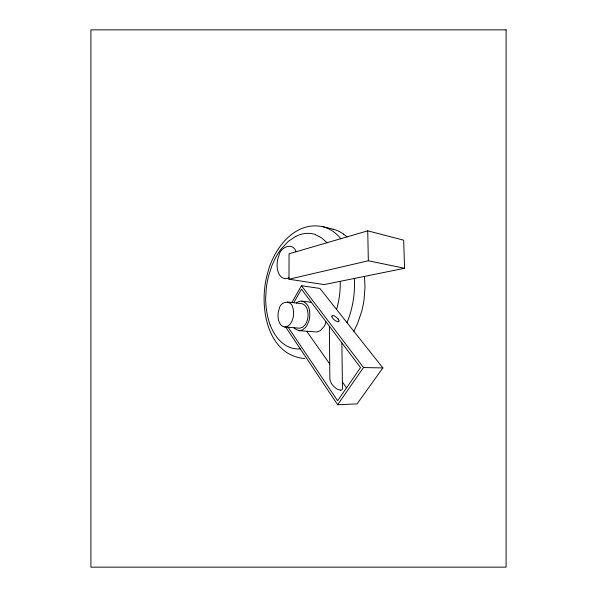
<?xml version="1.0" encoding="UTF-8"?>
<svg xmlns="http://www.w3.org/2000/svg" width="597" height="597" viewBox="0 0 597 597"><rect width="100%" height="100%" fill="white"/><g stroke="black" fill="none" stroke-linecap="round" stroke-linejoin="round"><path stroke-width="0.9" d="M288.978 279.217L289.052 253.807L367.73 230.838L403.676 240.173L404.557 268.269L324.134 284.597L288.978 279.217L368.349 260.77L404.557 268.269M331.887 316.298C332.238 314.574 334.678 316 335.477 316.619A13.932 13.932 0 0 1 336.88 317.738L338.029 318.947M338.999 321.067L337.969 321.917L335.38 320.693A13.843 13.843 0 0 1 333.977 319.596L332.827 318.395A4.112 4.112 0 0 1 331.835 316.313M336.566 309.455L337.051 307.753A90.781 90.781 0 0 0 340.253 284.321L340.245 282.045M353.834 331.253L357.633 323.387L361.558 311.783A101.975 101.975 0 0 0 364.066 299.522L364.998 287.232L364.483 276.404M291.896 302.492L301.455 285.732L319.91 288.426L382.871 367.916L357.073 403.893L337.663 404.751L285.739 327.104M293.717 302.709L301.463 289.187L360.528 367.625L337.611 400.759L288.164 327.29M337.663 404.751L363.506 367.551L382.871 367.916M295.724 236.382L288.388 241.3L281.426 248.68A64.61 64.61 0 0 0 275.366 258.105L272.098 265.172L268.792 275.195A95.207 95.207 0 0 0 266.322 287.985L265.665 297.851A78.692 78.692 0 0 0 265.971 305.448L266.434 309.597M300.284 348.902L299.851 348.932A23.947 23.947 0 0 1 285.642 345.312C278.202 340.753 273.277 333.029 270.225 325.022M299.754 328.171L302.701 327.178L305.179 324.783A17.507 17.507 0 0 0 307.53 310.783M340.603 390.184L337.924 389.438A13.186 13.186 0 0 1 335.723 388.087L335.41 387.856A18.746 18.746 0 0 1 331.387 383.483M304.843 358.581C265.941 355.17 258.71 304.224 267.389 274.098C273.113 249.389 294.388 220.547 322.984 226.733L333.163 229.255M284.657 327.014C288.672 327.156 291.314 323.208 292.485 319.82A19.82 19.82 0 0 0 293.552 314.582L293.597 313.246A17.358 17.358 0 0 0 293.015 308.619C292.187 299.619 280.351 300.657 279.18 308.962A19.656 19.656 0 0 0 278.239 318.552C278.724 322.111 280.635 326.529 284.657 327.014L299.172 328.163M294.022 327.753A9.022 9.022 0 0 0 294.843 328.663L298.694 330.626L315.873 331.917A6.388 6.388 0 0 0 317 331.902L320.343 330.663L324.037 326.641A16.313 16.313 0 0 0 326.014 321.79M299.037 330.656A6 6 0 0 0 300.142 330.634L302.634 329.842L305.53 327.447A13.85 13.85 0 0 0 306.627 326.022L308.806 321.328A22.761 22.761 0 0 0 309.559 311.164C309.365 305.44 303.328 298.254 297.433 302.298A9.007 9.007 0 0 0 296.455 303.03M287.135 301.933L301.589 303.634C305.022 304.127 307.007 307.634 307.694 310.746M301.925 301.164L311.35 302.313M284.538 278.553C279.105 277.418 277.247 271.016 277.09 266.158A26.231 26.231 0 0 1 279.008 255.24C280.463 247.054 293.008 241.755 296.067 251.762M323.022 226.741C330.126 228.479 336.268 233.061 340.805 238.696M315.298 234.643L321.417 237.718L327.089 242.703M343.678 234.166L347.044 236.875M301.455 285.732L363.506 367.551M306.701 331.231L329.716 363.961M342.372 381.968L346.521 387.871M331.38 383.49L329.85 379.453L329.38 326.253M367.73 230.838L368.349 260.77M341.88 342.857L342.447 388.162A1.94 1.94 0 0 1 340.611 390.296M288.963 277.605A7.164 7.164 0 0 1 284.53 278.62M337.992 318.985A4.186 4.186 0 0 1 339.051 321.052M333.171 229.218A30.917 30.917 0 0 1 343.663 234.196M270.142 325.052A72.894 72.894 0 0 1 266.463 309.597M295.799 236.509A25.149 25.149 0 0 1 315.358 234.449M354.32 278.463A100.796 100.796 0 0 1 347.021 322.634M506.092 29.85L90.908 29.85L90.908 567.15L506.092 567.15L506.092 29.85"/></g></svg>
